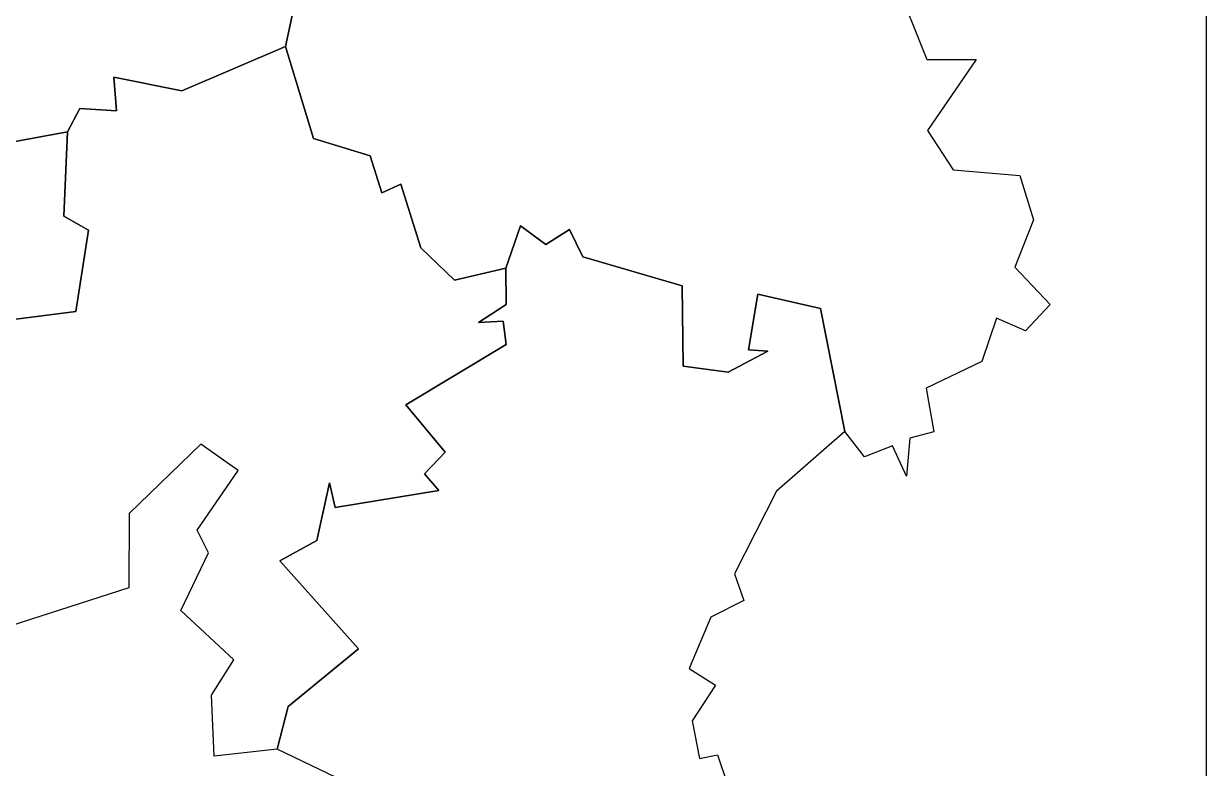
# Model space of a CAD drawing. Header units: inches. Extents: x 11 to 167, y -177 to -21.
# Drawn here: x 88.7 to 166.7, y -146.3 to -97.1 of the extents above; entities that cross this region are included whole.
import ezdxf

# ---------------------------------------------------------------- set-up
doc = ezdxf.new("R2010")
doc.units = ezdxf.units.IN
doc.header["$MEASUREMENT"] = 0
doc.layers.add('Layer 1', color=7, linetype='Continuous')
doc.layers.add('Layer 2', color=7, linetype='Continuous')

# ---------------------------------------------------------------- blocks, each defined once
blk = doc.blocks.new('block 5')
at = {"layer": 'Layer 2', "color": 250, "lineweight": 25, "true_color": 0x231f20}
for points in [[(88.581, -92.288), (89.709, -93.841), (92.208, -91.818), (93.588, -93.008), (93.885, -89.849), (98.059, -89.43), (103.908, -92.98), (105.922, -91.477), (107.253, -92.583), (107.253, -92.583), (105.955, -98.635), (105.955, -98.635), (99.118, -101.566), (94.616, -100.663), (94.792, -102.902), (92.376, -102.741), (91.566, -104.278), (91.566, -104.278), (87.624, -105.011)], [(146.159, -94.147), (148.301, -99.504), (151.549, -99.499), (148.339, -104.188), (150.027, -106.791), (154.438, -107.158), (155.345, -110.09), (154.097, -113.215), (156.437, -115.697), (154.799, -117.425), (152.885, -116.599), (151.92, -119.456), (148.251, -121.209), (148.765, -124.109), (147.18, -124.512), (146.95, -127.035), (146.028, -125.026), (144.167, -125.748), (142.876, -124.082), (142.876, -124.082), (141.268, -115.958), (137.131, -115.01), (136.515, -118.686), (137.787, -118.77), (135.181, -120.157), (132.213, -119.765), (132.138, -114.456), (125.573, -112.542), (124.7, -110.739), (123.143, -111.716), (121.459, -110.484), (120.506, -113.297), (120.506, -113.297), (117.103, -114.084), (114.886, -111.95), (113.563, -107.735), (112.322, -108.313), (111.545, -105.867), (107.79, -104.728), (105.955, -98.635), (105.955, -98.635), (107.253, -92.583)], [(87.624, -105.012), (91.566, -104.278), (91.566, -104.278), (91.318, -109.852), (92.942, -110.785), (92.113, -116.158), (85.365, -117.011)], [(91.566, -104.278), (92.376, -102.741), (94.792, -102.902), (94.616, -100.663), (99.118, -101.566), (105.955, -98.635), (105.955, -98.635), (107.79, -104.728), (111.545, -105.867), (112.322, -108.313), (113.563, -107.735), (114.886, -111.95), (117.103, -114.084), (120.506, -113.297), (120.506, -113.297), (120.524, -115.692), (118.69, -116.871), (120.322, -116.798), (120.517, -118.333), (113.893, -122.314), (116.503, -125.445), (115.134, -126.863), (116.084, -127.982), (109.227, -129.102), (108.862, -127.459), (108.015, -131.278), (105.568, -132.627), (110.769, -138.443), (106.128, -142.253), (105.393, -145.074), (105.393, -145.074), (101.232, -145.535), (101.075, -141.5), (102.534, -139.152), (99.034, -135.898), (100.862, -132.087), (100.115, -130.605), (102.816, -126.654), (100.352, -124.904), (95.633, -129.499), (95.602, -134.409), (86.424, -137.366)], [(85.365, -117.01), (92.113, -116.156), (92.942, -110.783), (91.318, -109.852), (91.566, -104.278)], [(120.506, -113.297), (121.459, -110.484), (123.143, -111.716), (124.7, -110.739), (125.573, -112.542), (132.138, -114.456), (132.213, -119.765), (135.181, -120.157), (137.787, -118.77), (136.515, -118.686), (137.131, -115.01), (141.268, -115.958), (142.876, -124.082), (142.876, -124.082), (138.358, -128.01), (135.592, -133.485), (136.21, -135.233), (134.043, -136.34), (132.61, -139.728), (134.338, -140.847), (132.791, -143.195), (133.281, -145.672), (134.482, -145.437), (135.82, -149.421)], [(109.845, -147.199), (105.393, -145.074), (105.393, -145.074), (106.128, -142.253), (110.769, -138.443), (105.568, -132.627), (108.015, -131.278), (108.862, -127.459), (109.227, -129.102), (116.084, -127.982), (115.134, -126.863), (116.503, -125.445), (113.893, -122.314), (120.517, -118.333), (120.322, -116.798), (118.69, -116.871), (120.524, -115.692), (120.506, -113.297)]]:
    blk.add_lwpolyline(points, dxfattribs=at)
blk = doc.blocks.new('block 2')
at = {"layer": 'Layer 2'}
blk.add_blockref('block 5', (0, 0), dxfattribs=at)

msp = doc.modelspace()

# ---------------------------------------------------------------- linework, layer by layer
at = {"layer": 'Layer 1', "color": 250, "lineweight": 25, "true_color": 0x231f20}
msp.add_open_spline([(162.513, -176.859), (162.513, -176.859), (14.817, -176.859), (14.817, -176.859), (12.488, -176.859), (10.583, -174.954), (10.583, -172.626), (10.583, -172.626), (10.583, -24.93), (10.583, -24.93), (10.583, -22.601), (12.488, -20.696), (14.817, -20.696), (14.817, -20.696), (162.513, -20.696), (162.513, -20.696), (164.841, -20.696), (166.746, -22.601), (166.746, -24.93), (166.746, -24.93), (166.746, -172.626), (166.746, -172.626), (166.746, -174.954), (164.841, -176.859), (162.513, -176.859)], degree=3, knots=[0, 0, 0, 0, 1, 1, 1, 2, 2, 2, 3, 3, 3, 4, 4, 4, 5, 5, 5, 6, 6, 6, 7, 7, 7, 8, 8, 8, 8], dxfattribs=at)

# ---------------------------------------------------------------- block references
at = {"layer": 'Layer 2'}
msp.add_blockref('block 2', (0, 0), dxfattribs=at)

doc.saveas('drawing.dxf')
